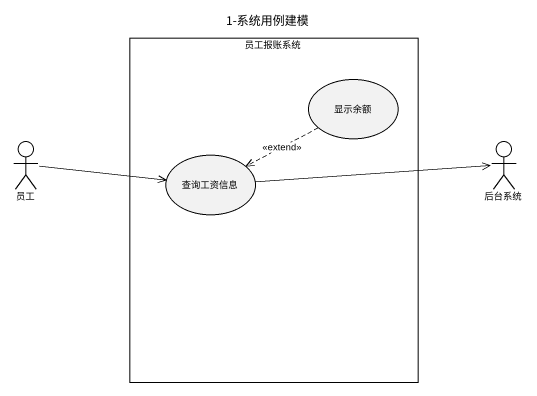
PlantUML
@startuml
title 1-系统用例建模
rectangle 员工报账系统 {
  usecase 显示余额
  usecase 查询工资信息
}
actor 员工
actor 后台系统
显示余额 .left.> 查询工资信息 : <<extend>>
员工 -right-> 查询工资信息
查询工资信息 -right-> 后台系统
@enduml
